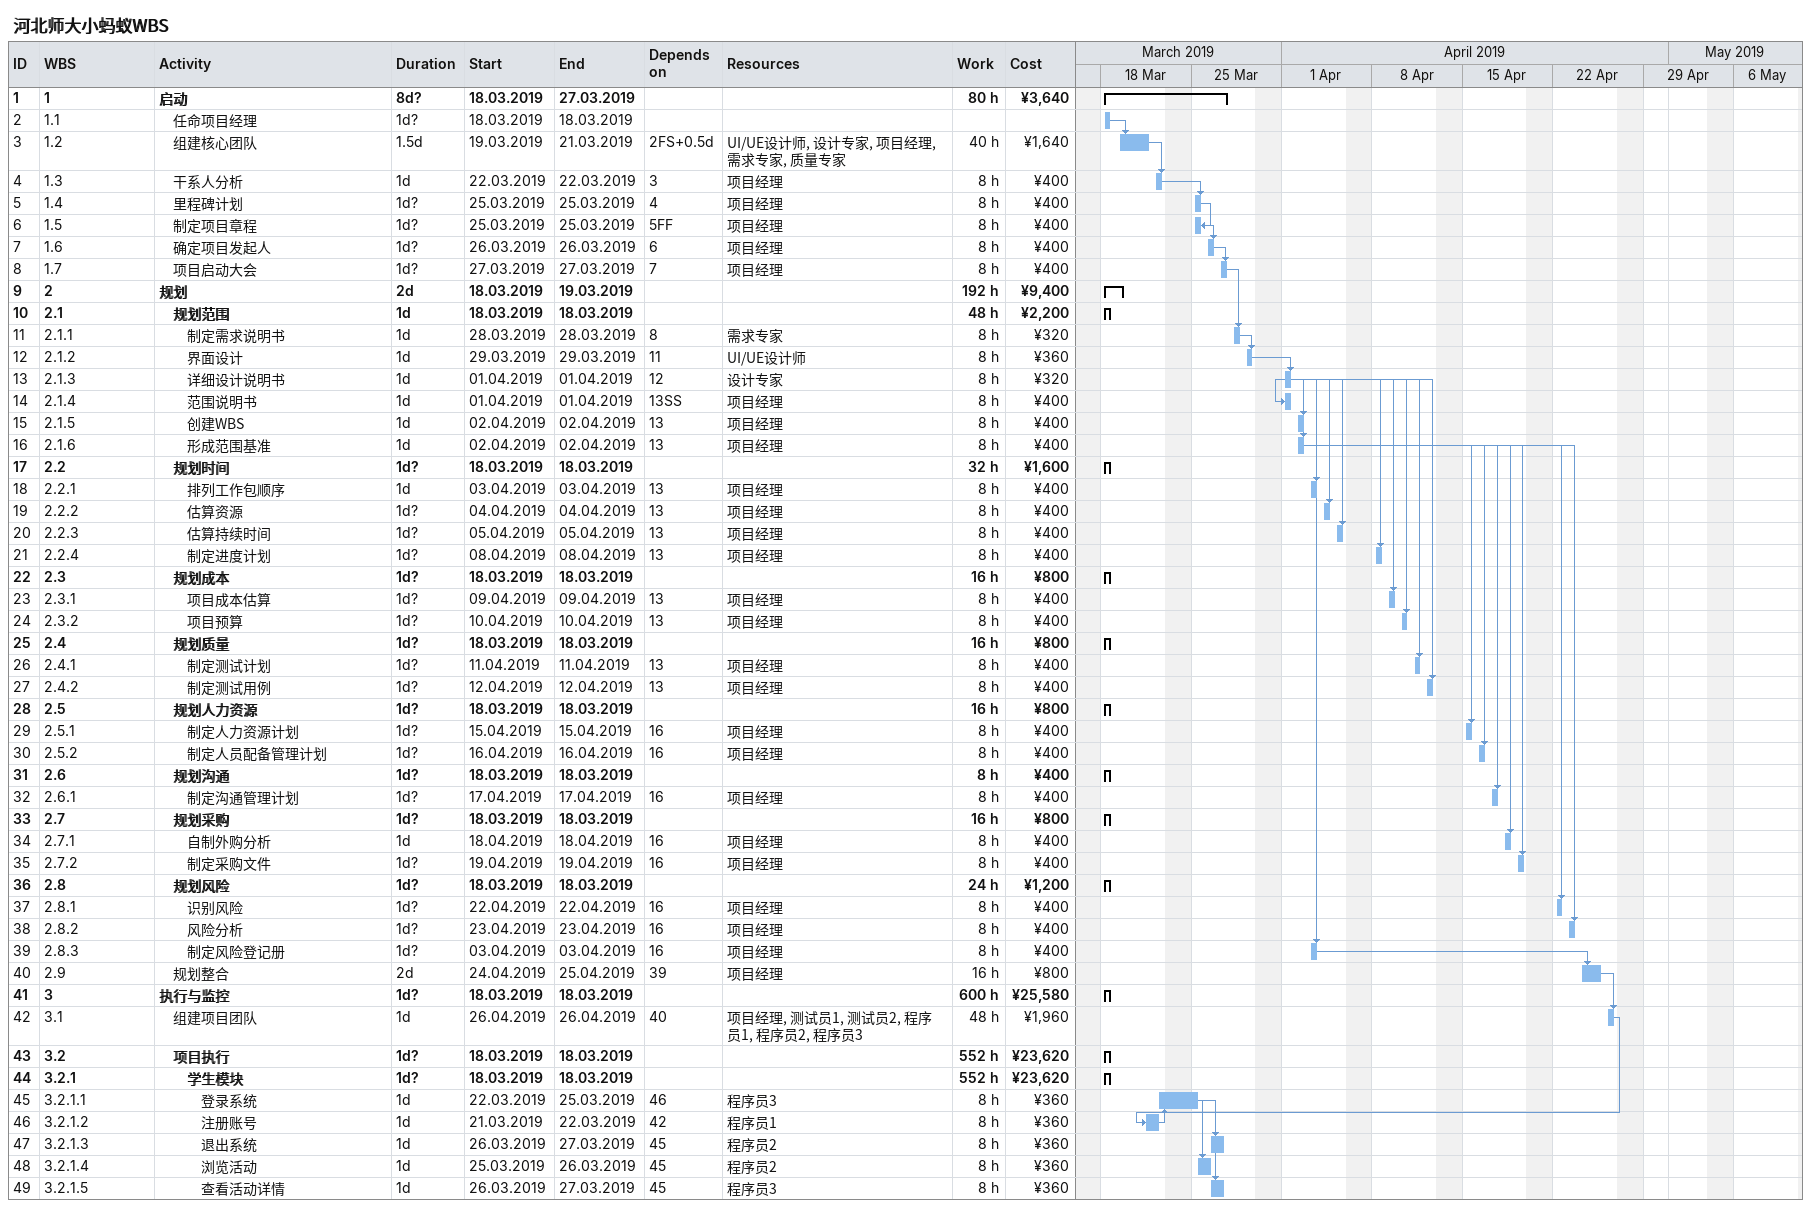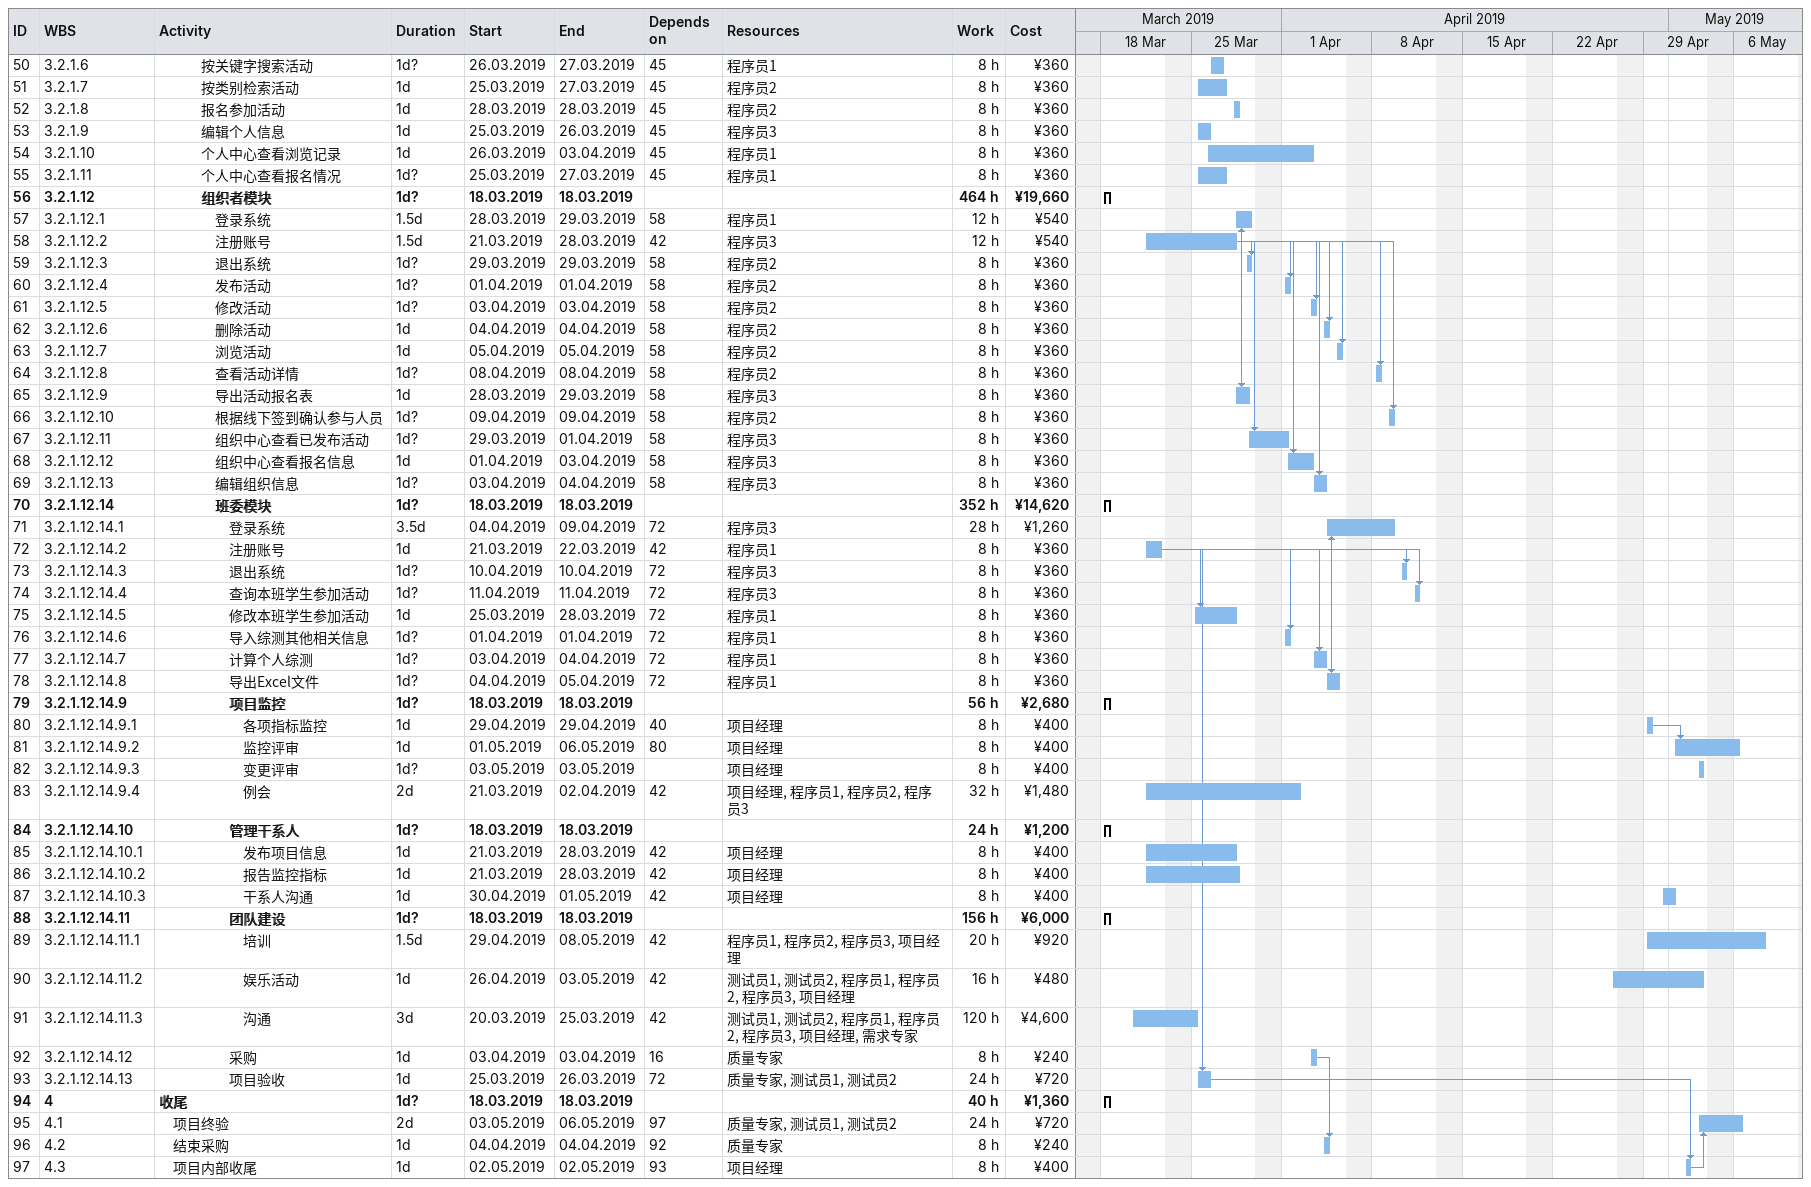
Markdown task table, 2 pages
河北师大小蚂蚁WBS

| ID | WBS | Task | Duration | Start | Finish | Predecessors | Resources | Work (h) | Cost (¥) |
|---|---|---|---|---|---|---|---|---|---|
| 1 | 1 | **启动** | 8d? | 2019-03-18 | 2019-03-27 |  |  | 80 | 3640 |
| 2 | 1.1 | 任命项目经理 | 1d? | 2019-03-18 | 2019-03-18 |  |  |  |  |
| 3 | 1.2 | 组建核心团队 | 1.5d | 2019-03-19 | 2019-03-21 | 2FS+0.5d | UI/UE设计师, 设计专家, 项目经理, 需求专家, 质量专家 | 40 | 1640 |
| 4 | 1.3 | 干系人分析 | 1d | 2019-03-22 | 2019-03-22 | 3 | 项目经理 | 8 | 400 |
| 5 | 1.4 | 里程碑计划 | 1d? | 2019-03-25 | 2019-03-25 | 4 | 项目经理 | 8 | 400 |
| 6 | 1.5 | 制定项目章程 | 1d? | 2019-03-25 | 2019-03-25 | 5FF | 项目经理 | 8 | 400 |
| 7 | 1.6 | 确定项目发起人 | 1d? | 2019-03-26 | 2019-03-26 | 6 | 项目经理 | 8 | 400 |
| 8 | 1.7 | 项目启动大会 | 1d? | 2019-03-27 | 2019-03-27 | 7 | 项目经理 | 8 | 400 |
| 9 | 2 | **规划** | 2d | 2019-03-18 | 2019-03-19 |  |  | 192 | 9400 |
| 10 | 2.1 | **规划范围** | 1d | 2019-03-18 | 2019-03-18 |  |  | 48 | 2200 |
| 11 | 2.1.1 | 制定需求说明书 | 1d | 2019-03-28 | 2019-03-28 | 8 | 需求专家 | 8 | 320 |
| 12 | 2.1.2 | 界面设计 | 1d | 2019-03-29 | 2019-03-29 | 11 | UI/UE设计师 | 8 | 360 |
| 13 | 2.1.3 | 详细设计说明书 | 1d | 2019-04-01 | 2019-04-01 | 12 | 设计专家 | 8 | 320 |
| 14 | 2.1.4 | 范围说明书 | 1d | 2019-04-01 | 2019-04-01 | 13SS | 项目经理 | 8 | 400 |
| 15 | 2.1.5 | 创建WBS | 1d | 2019-04-02 | 2019-04-02 | 13 | 项目经理 | 8 | 400 |
| 16 | 2.1.6 | 形成范围基准 | 1d | 2019-04-02 | 2019-04-02 | 13 | 项目经理 | 8 | 400 |
| 17 | 2.2 | **规划时间** | 1d? | 2019-03-18 | 2019-03-18 |  |  | 32 | 1600 |
| 18 | 2.2.1 | 排列工作包顺序 | 1d | 2019-04-03 | 2019-04-03 | 13 | 项目经理 | 8 | 400 |
| 19 | 2.2.2 | 估算资源 | 1d? | 2019-04-04 | 2019-04-04 | 13 | 项目经理 | 8 | 400 |
| 20 | 2.2.3 | 估算持续时间 | 1d? | 2019-04-05 | 2019-04-05 | 13 | 项目经理 | 8 | 400 |
| 21 | 2.2.4 | 制定进度计划 | 1d? | 2019-04-08 | 2019-04-08 | 13 | 项目经理 | 8 | 400 |
| 22 | 2.3 | **规划成本** | 1d? | 2019-03-18 | 2019-03-18 |  |  | 16 | 800 |
| 23 | 2.3.1 | 项目成本估算 | 1d? | 2019-04-09 | 2019-04-09 | 13 | 项目经理 | 8 | 400 |
| 24 | 2.3.2 | 项目预算 | 1d? | 2019-04-10 | 2019-04-10 | 13 | 项目经理 | 8 | 400 |
| 25 | 2.4 | **规划质量** | 1d? | 2019-03-18 | 2019-03-18 |  |  | 16 | 800 |
| 26 | 2.4.1 | 制定测试计划 | 1d? | 2019-04-11 | 2019-04-11 | 13 | 项目经理 | 8 | 400 |
| 27 | 2.4.2 | 制定测试用例 | 1d? | 2019-04-12 | 2019-04-12 | 13 | 项目经理 | 8 | 400 |
| 28 | 2.5 | **规划人力资源** | 1d? | 2019-03-18 | 2019-03-18 |  |  | 16 | 800 |
| 29 | 2.5.1 | 制定人力资源计划 | 1d? | 2019-04-15 | 2019-04-15 | 16 | 项目经理 | 8 | 400 |
| 30 | 2.5.2 | 制定人员配备管理计划 | 1d? | 2019-04-16 | 2019-04-16 | 16 | 项目经理 | 8 | 400 |
| 31 | 2.6 | **规划沟通** | 1d? | 2019-03-18 | 2019-03-18 |  |  | 8 | 400 |
| 32 | 2.6.1 | 制定沟通管理计划 | 1d? | 2019-04-17 | 2019-04-17 | 16 | 项目经理 | 8 | 400 |
| 33 | 2.7 | **规划采购** | 1d? | 2019-03-18 | 2019-03-18 |  |  | 16 | 800 |
| 34 | 2.7.1 | 自制外购分析 | 1d | 2019-04-18 | 2019-04-18 | 16 | 项目经理 | 8 | 400 |
| 35 | 2.7.2 | 制定采购文件 | 1d? | 2019-04-19 | 2019-04-19 | 16 | 项目经理 | 8 | 400 |
| 36 | 2.8 | **规划风险** | 1d? | 2019-03-18 | 2019-03-18 |  |  | 24 | 1200 |
| 37 | 2.8.1 | 识别风险 | 1d? | 2019-04-22 | 2019-04-22 | 16 | 项目经理 | 8 | 400 |
| 38 | 2.8.2 | 风险分析 | 1d? | 2019-04-23 | 2019-04-23 | 16 | 项目经理 | 8 | 400 |
| 39 | 2.8.3 | 制定风险登记册 | 1d? | 2019-04-03 | 2019-04-03 | 16 | 项目经理 | 8 | 400 |
| 40 | 2.9 | 规划整合 | 2d | 2019-04-24 | 2019-04-25 | 39 | 项目经理 | 16 | 800 |
| 41 | 3 | **执行与监控** | 1d? | 2019-03-18 | 2019-03-18 |  |  | 600 | 25580 |
| 42 | 3.1 | 组建项目团队 | 1d | 2019-04-26 | 2019-04-26 | 40 | 项目经理, 测试员1, 测试员2, 程序员1, 程序员2, 程序员3 | 48 | 1960 |
| 43 | 3.2 | **项目执行** | 1d? | 2019-03-18 | 2019-03-18 |  |  | 552 | 23620 |
| 44 | 3.2.1 | **学生模块** | 1d? | 2019-03-18 | 2019-03-18 |  |  | 552 | 23620 |
| 45 | 3.2.1.1 | 登录系统 | 1d | 2019-03-22 | 2019-03-25 | 46 | 程序员3 | 8 | 360 |
| 46 | 3.2.1.2 | 注册账号 | 1d | 2019-03-21 | 2019-03-22 | 42 | 程序员1 | 8 | 360 |
| 47 | 3.2.1.3 | 退出系统 | 1d | 2019-03-26 | 2019-03-27 | 45 | 程序员2 | 8 | 360 |
| 48 | 3.2.1.4 | 浏览活动 | 1d | 2019-03-25 | 2019-03-26 | 45 | 程序员2 | 8 | 360 |
| 49 | 3.2.1.5 | 查看活动详情 | 1d | 2019-03-26 | 2019-03-27 | 45 | 程序员3 | 8 | 360 |
| 50 | 3.2.1.6 | 按关键字搜索活动 | 1d? | 2019-03-26 | 2019-03-27 | 45 | 程序员1 | 8 | 360 |
| 51 | 3.2.1.7 | 按类别检索活动 | 1d | 2019-03-25 | 2019-03-27 | 45 | 程序员2 | 8 | 360 |
| 52 | 3.2.1.8 | 报名参加活动 | 1d | 2019-03-28 | 2019-03-28 | 45 | 程序员2 | 8 | 360 |
| 53 | 3.2.1.9 | 编辑个人信息 | 1d | 2019-03-25 | 2019-03-26 | 45 | 程序员3 | 8 | 360 |
| 54 | 3.2.1.10 | 个人中心查看浏览记录 | 1d | 2019-03-26 | 2019-04-03 | 45 | 程序员1 | 8 | 360 |
| 55 | 3.2.1.11 | 个人中心查看报名情况 | 1d? | 2019-03-25 | 2019-03-27 | 45 | 程序员1 | 8 | 360 |
| 56 | 3.2.1.12 | **组织者模块** | 1d? | 2019-03-18 | 2019-03-18 |  |  | 464 | 19660 |
| 57 | 3.2.1.12.1 | 登录系统 | 1.5d | 2019-03-28 | 2019-03-29 | 58 | 程序员1 | 12 | 540 |
| 58 | 3.2.1.12.2 | 注册账号 | 1.5d | 2019-03-21 | 2019-03-28 | 42 | 程序员3 | 12 | 540 |
| 59 | 3.2.1.12.3 | 退出系统 | 1d? | 2019-03-29 | 2019-03-29 | 58 | 程序员2 | 8 | 360 |
| 60 | 3.2.1.12.4 | 发布活动 | 1d? | 2019-04-01 | 2019-04-01 | 58 | 程序员2 | 8 | 360 |
| 61 | 3.2.1.12.5 | 修改活动 | 1d? | 2019-04-03 | 2019-04-03 | 58 | 程序员2 | 8 | 360 |
| 62 | 3.2.1.12.6 | 删除活动 | 1d | 2019-04-04 | 2019-04-04 | 58 | 程序员2 | 8 | 360 |
| 63 | 3.2.1.12.7 | 浏览活动 | 1d | 2019-04-05 | 2019-04-05 | 58 | 程序员2 | 8 | 360 |
| 64 | 3.2.1.12.8 | 查看活动详情 | 1d? | 2019-04-08 | 2019-04-08 | 58 | 程序员2 | 8 | 360 |
| 65 | 3.2.1.12.9 | 导出活动报名表 | 1d | 2019-03-28 | 2019-03-29 | 58 | 程序员3 | 8 | 360 |
| 66 | 3.2.1.12.10 | 根据线下签到确认参与人员 | 1d? | 2019-04-09 | 2019-04-09 | 58 | 程序员2 | 8 | 360 |
| 67 | 3.2.1.12.11 | 组织中心查看已发布活动 | 1d? | 2019-03-29 | 2019-04-01 | 58 | 程序员3 | 8 | 360 |
| 68 | 3.2.1.12.12 | 组织中心查看报名信息 | 1d | 2019-04-01 | 2019-04-03 | 58 | 程序员3 | 8 | 360 |
| 69 | 3.2.1.12.13 | 编辑组织信息 | 1d? | 2019-04-03 | 2019-04-04 | 58 | 程序员3 | 8 | 360 |
| 70 | 3.2.1.12.14 | **班委模块** | 1d? | 2019-03-18 | 2019-03-18 |  |  | 352 | 14620 |
| 71 | 3.2.1.12.14.1 | 登录系统 | 3.5d | 2019-04-04 | 2019-04-09 | 72 | 程序员3 | 28 | 1260 |
| 72 | 3.2.1.12.14.2 | 注册账号 | 1d | 2019-03-21 | 2019-03-22 | 42 | 程序员1 | 8 | 360 |
| 73 | 3.2.1.12.14.3 | 退出系统 | 1d? | 2019-04-10 | 2019-04-10 | 72 | 程序员3 | 8 | 360 |
| 74 | 3.2.1.12.14.4 | 查询本班学生参加活动 | 1d? | 2019-04-11 | 2019-04-11 | 72 | 程序员3 | 8 | 360 |
| 75 | 3.2.1.12.14.5 | 修改本班学生参加活动 | 1d | 2019-03-25 | 2019-03-28 | 72 | 程序员1 | 8 | 360 |
| 76 | 3.2.1.12.14.6 | 导入综测其他相关信息 | 1d? | 2019-04-01 | 2019-04-01 | 72 | 程序员1 | 8 | 360 |
| 77 | 3.2.1.12.14.7 | 计算个人综测 | 1d? | 2019-04-03 | 2019-04-04 | 72 | 程序员1 | 8 | 360 |
| 78 | 3.2.1.12.14.8 | 导出Excel文件 | 1d? | 2019-04-04 | 2019-04-05 | 72 | 程序员1 | 8 | 360 |
| 79 | 3.2.1.12.14.9 | **项目监控** | 1d? | 2019-03-18 | 2019-03-18 |  |  | 56 | 2680 |
| 80 | 3.2.1.12.14.9.1 | 各项指标监控 | 1d | 2019-04-29 | 2019-04-29 | 40 | 项目经理 | 8 | 400 |
| 81 | 3.2.1.12.14.9.2 | 监控评审 | 1d | 2019-05-01 | 2019-05-06 | 80 | 项目经理 | 8 | 400 |
| 82 | 3.2.1.12.14.9.3 | 变更评审 | 1d? | 2019-05-03 | 2019-05-03 |  | 项目经理 | 8 | 400 |
| 83 | 3.2.1.12.14.9.4 | 例会 | 2d | 2019-03-21 | 2019-04-02 | 42 | 项目经理, 程序员1, 程序员2, 程序员3 | 32 | 1480 |
| 84 | 3.2.1.12.14.10 | **管理干系人** | 1d? | 2019-03-18 | 2019-03-18 |  |  | 24 | 1200 |
| 85 | 3.2.1.12.14.10.1 | 发布项目信息 | 1d | 2019-03-21 | 2019-03-28 | 42 | 项目经理 | 8 | 400 |
| 86 | 3.2.1.12.14.10.2 | 报告监控指标 | 1d | 2019-03-21 | 2019-03-28 | 42 | 项目经理 | 8 | 400 |
| 87 | 3.2.1.12.14.10.3 | 干系人沟通 | 1d | 2019-04-30 | 2019-05-01 | 42 | 项目经理 | 8 | 400 |
| 88 | 3.2.1.12.14.11 | **团队建设** | 1d? | 2019-03-18 | 2019-03-18 |  |  | 156 | 6000 |
| 89 | 3.2.1.12.14.11.1 | 培训 | 1.5d | 2019-04-29 | 2019-05-08 | 42 | 程序员1, 程序员2, 程序员3, 项目经理 | 20 | 920 |
| 90 | 3.2.1.12.14.11.2 | 娱乐活动 | 1d | 2019-04-26 | 2019-05-03 | 42 | 测试员1, 测试员2, 程序员1, 程序员2, 程序员3, 项目经理 | 16 | 480 |
| 91 | 3.2.1.12.14.11.3 | 沟通 | 3d | 2019-03-20 | 2019-03-25 | 42 | 测试员1, 测试员2, 程序员1, 程序员2, 程序员3, 项目经理, 需求专家 | 120 | 4600 |
| 92 | 3.2.1.12.14.12 | 采购 | 1d | 2019-04-03 | 2019-04-03 | 16 | 质量专家 | 8 | 240 |
| 93 | 3.2.1.12.14.13 | 项目验收 | 1d | 2019-03-25 | 2019-03-26 | 72 | 质量专家, 测试员1, 测试员2 | 24 | 720 |
| 94 | 4 | **收尾** | 1d? | 2019-03-18 | 2019-03-18 |  |  | 40 | 1360 |
| 95 | 4.1 | 项目终验 | 2d | 2019-05-03 | 2019-05-06 | 97 | 质量专家, 测试员1, 测试员2 | 24 | 720 |
| 96 | 4.2 | 结束采购 | 1d | 2019-04-04 | 2019-04-04 | 92 | 质量专家 | 8 | 240 |
| 97 | 4.3 | 项目内部收尾 | 1d | 2019-05-02 | 2019-05-02 | 93 | 项目经理 | 8 | 400 |
